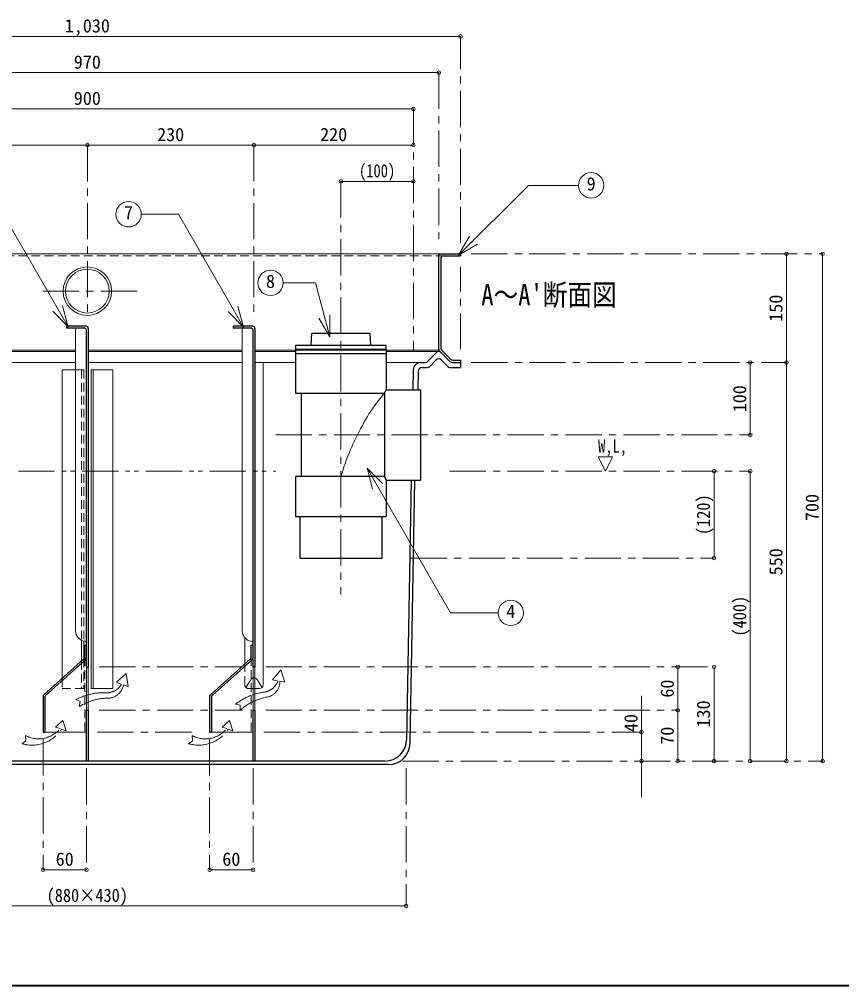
# Model space of a CAD drawing. Units: millimetres at full size, sheet at 1:10. Extents: x -2106 to 1944, y -1394 to 1416.
# Drawn here: x -1240 to -104, y -1394 to -60 of the extents above; entities that cross this region are included whole.
import ezdxf
from ezdxf.enums import TextEntityAlignment as Align

# ---------------------------------------------------------------- set-up
doc = ezdxf.new("R2010")
doc.units = ezdxf.units.MM
doc.header["$LTSCALE"] = 10
doc.header["$PDMODE"] = 32
doc.header["$PDSIZE"] = 5
for name, pattern in [('CHAIN1', [8, 5, -1, 1, -1]), ('DASHED1', [1.8, 1.2, -0.6]), ('DOUBLE_CHAIN1', [8.8, 5, -1, 0.6, -0.6, 0.6, -1])]:
    doc.linetypes.add(name, pattern=pattern)
doc.layers.add('0-0_ﾚｲﾔ1', color=4, linetype='Continuous', lineweight=9)
doc.styles.add('ＭＳ ゴシック', font='')
doc.styles.get('ＭＳ ゴシック').set_extended_font_data('MS Gothic')

msp = doc.modelspace()

# ---------------------------------------------------------------- linework, layer by layer
at = {"layer": '0-0_ﾚｲﾔ1'}
for p, q in [((-1660.72, -83.73), (-630.72, -83.73)), ((-660.72, -133.73), (-1630.72, -133.73)), ((-1595.72, -183.73), (-695.72, -183.73)), ((-1145.72, -233.73), (-1375.72, -233.73)), ((-915.72, -233.73), (-1145.72, -233.73)), ((-695.72, -233.73), (-915.72, -233.73)), ((-795.72, -283.73), (-695.72, -283.73)), ((-1632.22, -383.73), (-659.22, -383.73)), ((-180.72, -383.73), (-180.72, -533.73)), ((-130.72, -383.73), (-130.72, -1083.73)), ((-1374.47, -516.49), (-1161.97, -516.49)), ((-1374.47, -518.73), (-1161.97, -518.73)), ((-1144.47, -516.49), (-931.97, -516.49)), ((-1144.47, -518.73), (-931.97, -518.73)), ((-914.47, -516.49), (-858.22, -516.49)), ((-914.47, -518.73), (-858.22, -518.73)), ((-733.22, -516.49), (-660.5, -516.49)), ((-733.22, -518.73), (-660.72, -518.73)), ((-1374.47, -533.73), (-1161.97, -533.73)), ((-1161.97, -543.73), (-1180.72, -543.73)), ((-1180.72, -543.73), (-1180.72, -969.62)), ((-1144.47, -533.73), (-931.97, -533.73)), ((-1137.72, -543.73), (-1110.72, -543.73)), ((-1110.72, -543.73), (-1110.72, -983.73)), ((-914.47, -533.73), (-858.22, -533.73)), ((-903.13, -978.73), (-903.13, -533.73)), ((-733.22, -533.73), (-685.9, -533.73)), ((-230.72, -633.73), (-230.72, -533.73)), ((-180.72, -1083.73), (-180.72, -533.73)), ((-280.72, -803.73), (-280.72, -683.73)), ((-230.72, -1083.73), (-230.72, -683.73)), ((-928.31, -949.61), (-928.31, -913.55)), ((-330.72, -1013.73), (-330.72, -953.73)), ((-280.72, -953.73), (-280.72, -1083.73)), ((-904.6, -982.26), (-911.46, -971.11)), ((-1137.72, -983.73), (-1110.72, -983.73)), ((-908.13, -983.73), (-914.47, -983.73)), ((-380.72, -1133.73), (-380.72, -993.73)), ((-330.72, -1083.73), (-330.72, -1013.73)), ((-1146.97, -1233.73), (-1206.97, -1233.73)), ((-916.97, -1233.73), (-976.97, -1233.73)), ((-1585.72, -1283.73), (-705.72, -1283.73))]:
    msp.add_line(p, q, dxfattribs=at)
at = {"layer": '0-0_ﾚｲﾔ1', "linetype": 'CHAIN1'}
for p, q in [((-630.72, -368.73), (-630.72, -83.73)), ((-660.72, -133.73), (-660.72, -370.23)), ((-695.72, -183.73), (-695.72, -518.73)), ((-1145.72, -233.73), (-1145.72, -473.73)), ((-915.72, -233.73), (-915.72, -473.73)), ((-795.72, -283.73), (-795.72, -853.73)), ((-615.72, -383.73), (-130.72, -383.73)), ((-630.72, -515.73), (-630.72, -401.73)), ((-1077.22, -435.23), (-1214.22, -435.23)), ((-615.72, -533.73), (-180.72, -533.73)), ((-885.72, -633.73), (-230.72, -633.73)), ((-645.72, -683.73), (-230.72, -683.73)), ((-699.22, -803.73), (-280.72, -803.73)), ((-1129.47, -953.73), (-931.97, -953.73)), ((-899.47, -953.73), (-280.72, -953.73)), ((-1129.47, -1013.73), (-931.97, -1013.73)), ((-899.47, -1013.73), (-330.72, -1013.73)), ((-1131.97, -1043.73), (-991.97, -1043.73)), ((-901.97, -1043.73), (-380.72, -1043.73)), ((-1206.97, -1053.73), (-1206.97, -1233.73)), ((-976.97, -1053.73), (-976.97, -1233.73)), ((-710.72, -1083.73), (-130.72, -1083.73)), ((-1146.97, -1093.73), (-1146.97, -1233.73)), ((-916.97, -1093.73), (-916.97, -1233.73)), ((-705.72, -1093.73), (-705.72, -1283.73))]:
    msp.add_line(p, q, dxfattribs=at)
at = {"layer": '0-0_ﾚｲﾔ1', "color": 7, "lineweight": 18}
for p, q in [((-1071.35, -329.13), (-1019.92, -329.13)), ((-930.09, -484.73), (-1019.92, -329.13)), ((-1172.3, -484.3), (-1256, -339.32)), ((-633.27, -385.49), (-618.27, -359.51)), ((-633.27, -385.49), (-607.29, -370.49)), ((-875.41, -423.84), (-830.96, -423.84)), ((-810.99, -498.36), (-830.96, -423.84)), ((-1172.3, -484.3), (-1193.51, -463.09)), ((-1172.3, -484.3), (-1180.06, -455.32)), ((-930.09, -484.73), (-951.3, -463.52)), ((-930.09, -484.73), (-937.86, -455.75)), ((-810.99, -498.36), (-825.99, -472.38)), ((-810.99, -498.36), (-810.99, -468.36)), ((-1161.97, -486.23), (-1161.97, -903.73)), ((-931.97, -486.23), (-931.97, -903.73)), ((-1140.72, -543.73), (-1137.72, -543.73)), ((-1140.72, -543.73), (-1140.72, -983.73)), ((-1137.72, -543.73), (-1137.72, -983.73)), ((-440.72, -663.73), (-420.72, -663.73)), ((-430.72, -683.73), (-440.72, -663.73)), ((-430.72, -683.73), (-420.72, -663.73)), ((-759.69, -679.42), (-738.48, -700.63)), ((-759.69, -679.42), (-751.92, -708.4)), ((-1153.72, -945.51), (-1153.72, -917.12)), ((-1150.72, -942.83), (-1150.72, -918.25)), ((-1146.97, -1013.73), (-1146.97, -953.73)), ((-1144.47, -953.73), (-1144.47, -1013.73)), ((-916.97, -1013.73), (-916.97, -953.73)), ((-914.47, -953.73), (-914.47, -1013.73)), ((-1140.72, -983.73), (-1137.72, -983.73)), ((-1204.47, -1043.73), (-1146.97, -1043.73)), ((-974.47, -1043.73), (-916.97, -1043.73))]:
    msp.add_line(p, q, dxfattribs=at)
at = {"layer": '0-0_ﾚｲﾔ1', "linetype": 'DASHED1'}
for p, q in [((-1636.72, -386.73), (-654.72, -386.73)), ((-1150.72, -543.73), (-1161.97, -543.73)), ((-1153.72, -543.73), (-1153.72, -917.12)), ((-1150.72, -543.73), (-1150.72, -918.25)), ((-1153.72, -945.51), (-1153.72, -983.73)), ((-1150.72, -942.83), (-1150.72, -983.73)), ((-1149.47, -940.38), (-1149.47, -1043.73)), ((-919.47, -940.38), (-919.47, -1043.73)), ((-928.31, -978.73), (-928.31, -949.61)), ((-1180.72, -969.62), (-1180.72, -983.73)), ((-926.84, -982.26), (-919.98, -971.11)), ((-1180.72, -983.73), (-1150.72, -983.73)), ((-923.31, -983.73), (-914.47, -983.73))]:
    msp.add_line(p, q, dxfattribs=at)
at = {"layer": '0-0_ﾚｲﾔ1', "color": 5, "lineweight": 25}
for p, q in [((-660.72, -515.36), (-660.72, -385.23)), ((-659.22, -383.73), (-630.72, -383.73)), ((-654.72, -386.73), (-630.72, -386.73)), ((-630.72, -383.73), (-630.72, -386.73)), ((-657.72, -389.73), (-657.72, -512.91)), ((-1174.47, -483.73), (-1174.47, -486.23)), ((-1147.47, -483.73), (-1174.47, -483.73)), ((-1149.97, -486.23), (-1174.47, -486.23)), ((-1146.97, -953.73), (-1146.97, -489.23)), ((-1144.47, -486.73), (-1144.47, -953.73)), ((-944.47, -483.73), (-944.47, -486.23)), ((-917.47, -483.73), (-944.47, -483.73)), ((-919.97, -486.23), (-944.47, -486.23)), ((-916.97, -953.73), (-916.97, -489.23)), ((-914.47, -486.73), (-914.47, -953.73)), ((-836.72, -509.73), (-835.72, -493.73)), ((-755.72, -493.73), (-835.72, -493.73)), ((-755.72, -493.73), (-754.72, -509.73)), ((-858.22, -509.73), (-858.22, -515.23)), ((-858.22, -509.73), (-733.22, -509.73)), ((-858.22, -515.23), (-733.22, -515.23)), ((-858.22, -516.23), (-858.22, -576.23)), ((-733.22, -515.23), (-733.22, -509.73)), ((-659.86, -517.45), (-645.4, -532.23)), ((-644.44, -528.92), (-656.01, -517.11)), ((-858.22, -521.23), (-733.22, -521.23)), ((-676.04, -532.23), (-664.29, -520.23)), ((-673.1, -539.23), (-664.29, -530.24)), ((-648.35, -539.23), (-657.15, -530.24)), ((-695.9, -543.55), (-696.4, -571.23)), ((-688.94, -545.64), (-689.4, -571.23)), ((-685.9, -533.73), (-679.61, -533.73)), ((-683.94, -540.73), (-676.67, -540.73)), ((-644.77, -540.73), (-630.72, -540.73)), ((-641.83, -533.73), (-630.72, -533.73)), ((-735.72, -576.23), (-733.22, -571.23)), ((-733.22, -571.23), (-685.72, -571.23)), ((-685.72, -571.23), (-685.72, -696.23)), ((-850.72, -576.23), (-850.72, -691.23)), ((-858.22, -691.23), (-858.22, -746.23)), ((-735.72, -691.23), (-858.22, -691.23)), ((-735.72, -691.23), (-733.22, -696.23)), ((-733.22, -696.23), (-733.22, -746.23)), ((-733.22, -696.23), (-685.72, -696.23)), ((-698.67, -696.23), (-705.18, -1054.27)), ((-700.27, -1059.27), (-693.67, -696.23)), ((-858.22, -746.23), (-733.22, -746.23)), ((-739.22, -746.23), (-739.22, -803.73)), ((-1149.47, -923.73), (-1146.97, -923.73)), ((-1149.47, -940.38), (-1149.47, -923.73)), ((-919.47, -923.73), (-916.97, -923.73)), ((-919.47, -940.38), (-919.47, -923.73)), ((-1205.97, -992.16), (-1150.47, -942.61)), ((-1203.47, -993.28), (-1147.97, -943.73)), ((-975.97, -992.16), (-920.47, -942.61)), ((-973.47, -993.28), (-917.97, -943.73)), ((-1146.97, -953.73), (-1144.47, -953.73)), ((-916.97, -953.73), (-914.47, -953.73)), ((-1206.97, -994.4), (-1206.97, -1043.73)), ((-1204.47, -995.52), (-1204.47, -1043.73)), ((-976.97, -994.4), (-976.97, -1043.73)), ((-974.47, -995.52), (-974.47, -1043.73)), ((-1146.97, -1013.73), (-1144.47, -1013.73)), ((-1146.97, -1083.73), (-1146.97, -1013.73)), ((-1144.47, -1013.73), (-1144.47, -1083.73)), ((-916.97, -1013.73), (-914.47, -1013.73)), ((-916.97, -1083.73), (-916.97, -1013.73)), ((-914.47, -1013.73), (-914.47, -1083.73)), ((-1206.97, -1043.73), (-1204.47, -1043.73)), ((-976.97, -1043.73), (-974.47, -1043.73)), ((-730.27, -1088.73), (-1561.17, -1088.73)), ((-735.18, -1083.73), (-1556.26, -1083.73))]:
    msp.add_line(p, q, dxfattribs=at)
at = {"layer": '0-0_ﾚｲﾔ1', "linetype": 'DOUBLE_CHAIN1'}
for p, q in [((-1592.99, -683.73), (-885.72, -683.73)), ((-890.26, -971.81), (-878.79, -957.69)), ((-1105.72, -974.97), (-1091.97, -963.06)), ((-882.77, -973.47), (-890.26, -971.81)), ((-1098.63, -977.91), (-1105.72, -974.97)), ((-1161.55, -999.01), (-1155.82, -1001.67)), ((-1156.99, -1008.47), (-1155.82, -1001.67)), ((-941.08, -1005.18), (-934.97, -1006.8)), ((-934.94, -1013.7), (-934.97, -1006.8)), ((-1189.55, -1037.16), (-1179.4, -1027.89)), ((-1183.29, -1038.96), (-1189.55, -1037.16)), ((-959.55, -1037.16), (-949.4, -1027.89)), ((-953.29, -1038.96), (-959.55, -1037.16)), ((-1231.02, -1048.51), (-1230.58, -1055.91)), ((-1001.02, -1048.51), (-1000.58, -1055.91)), ((-1235.96, -1059.76), (-1230.58, -1055.91)), ((-1005.96, -1059.76), (-1000.58, -1055.91))]:
    msp.add_line(p, q, dxfattribs=at)
at = {"layer": '0-0_ﾚｲﾔ1', "color": 1, "lineweight": 40}
msp.add_line((1944.28, -1393.73), (-2105.72, -1393.73), dxfattribs=at)
at = {"layer": '0-0_ﾚｲﾔ1', "color": 7, "lineweight": 18}
for points in [[(-633.27, -385.49), (-537.01, -289.23), (-467.79, -289.23)], [(-759.69, -679.42), (-644.31, -879.27), (-578.75, -879.27)]]:
    msp.add_lwpolyline(points, dxfattribs=at)
at = {"layer": '0-0_ﾚｲﾔ1', "color": 5, "lineweight": 25}
for points in [[(-858.22, -516.23), (-733.22, -516.23), (-733.22, -571.23)], [(-640.15, -530.73), (-630.72, -530.73), (-630.72, -540.73)], [(-858.22, -576.23), (-735.72, -576.23), (-735.72, -691.23)], [(-852.22, -746.23), (-852.22, -803.73), (-739.22, -803.73)]]:
    msp.add_lwpolyline(points, dxfattribs=at)
at = {"layer": '0-0_ﾚｲﾔ1'}
msp.add_lwpolyline([(-735.72, -576.23), (-737.2, -578.01), (-739.74, -581.1), (-742.26, -584.2), (-744.74, -587.32), (-747.18, -590.47), (-749.56, -593.67), (-750.91, -595.55), (-752.33, -597.58), (-754.7, -601.12), (-756.99, -604.72), (-759.22, -608.37), (-761.38, -612.05), (-763.5, -615.76), (-764.7, -617.92), (-766.15, -620.56), (-768.61, -625.13), (-771.01, -629.73), (-773.35, -634.35), (-775.63, -639.01), (-777.85, -643.69), (-779.11, -646.42), (-780.36, -649.2), (-782.46, -654.01), (-784.49, -658.86), (-786.44, -663.73), (-788.3, -668.64), (-790.07, -673.58), (-791.06, -676.46), (-791.52, -677.84), (-792.3, -680.23), (-793.07, -682.63), (-793.82, -685.03), (-794.56, -687.43), (-795.29, -689.83), (-795.72, -691.23)], dxfattribs=at)
at = {"layer": '0-0_ﾚｲﾔ1', "linetype": 'DOUBLE_CHAIN1'}
for points in [[(-880.04, -973.47), (-873.2, -974.75), (-878.79, -957.69)], [(-1095.94, -978.38), (-1089.43, -980.83), (-1091.97, -963.06)], [(-1181.41, -1039.82), (-1174.84, -1042.16), (-1179.4, -1027.89)], [(-951.41, -1039.82), (-944.84, -1042.16), (-949.4, -1027.89)]]:
    msp.add_lwpolyline(points, dxfattribs=at)
at = {"layer": '0-0_ﾚｲﾔ1', "color": 7, "lineweight": 18}
for centre in [(-450.29, -289.23), (-1088.85, -329.13), (-892.91, -423.84), (-561.25, -879.27)]:
    msp.add_circle(centre, 17.5, dxfattribs=at)
at = {"layer": '0-0_ﾚｲﾔ1'}
for radius in [33.5, 30.18]:
    msp.add_circle((-1145.72, -435.23), radius, dxfattribs=at)
at = {"layer": '0-0_ﾚｲﾔ1', "color": 5, "lineweight": 25}
for centre, radius, start, end in [((-659.22, -385.23), 1.5, 90, 180), ((-654.72, -389.73), 3, 90, 180), ((-1149.97, -489.23), 3, 0, 90), ((-1147.47, -486.73), 3, 0, 90), ((-919.97, -489.23), 3, 0, 90), ((-917.47, -486.73), 3, 0, 90), ((-660.72, -523.73), 5, 44.3947, 135.6053), ((-657.72, -515.36), 3, 180, 224.3947), ((-651.72, -512.91), 6, 180, 224.3947), ((-679.61, -528.73), 5, 270, 315.6053), ((-660.72, -533.73), 5, 44.3947, 135.6053), ((-641.83, -528.73), 5, 224.3947, 270), ((-640.15, -524.73), 6, 224.3947, 270), ((-685.9, -543.73), 10, 90, 178.95837), ((-683.94, -545.73), 5, 90, 178.95837), ((-676.67, -535.73), 5, 270, 315.6053), ((-644.77, -535.73), 5, 224.3947, 270), ((-1152.47, -940.38), 3, 311.7603, 0), ((-1149.97, -941.49), 3, 311.7603, 0), ((-922.47, -940.38), 3, 311.7603, 0), ((-919.97, -941.49), 3, 311.7603, 0), ((-1203.97, -994.4), 3, 131.7603, 180), ((-1201.47, -995.52), 3, 131.7603, 180), ((-973.97, -994.4), 3, 131.7603, 180), ((-971.47, -995.52), 3, 131.7603, 180), ((-735.18, -1053.73), 30, 270, 358.95837), ((-730.27, -1058.73), 30, 270, 358.95837)]:
    msp.add_arc(centre, radius, start, end, dxfattribs=at)
at = {"layer": '0-0_ﾚｲﾔ1', "color": 7, "lineweight": 18}
for centre, radius, start, end in [((-1146.97, -903.73), 15, 180, 260.40593), ((-916.97, -903.73), 15, 180, 260.40593), ((-1149.97, -921.48), 3, 0, 80.40593), ((-919.97, -921.48), 3, 0, 80.40593)]:
    msp.add_arc(centre, radius, start, end, dxfattribs=at)
at = {"layer": '0-0_ﾚｲﾔ1', "linetype": 'DASHED1'}
for centre, start, end in [((-915.72, -973.73), 75.52249, 148.38993), ((-923.31, -978.73), 180, 270)]:
    msp.add_arc(centre, 5, start, end, dxfattribs=at)
at = {"layer": '0-0_ﾚｲﾔ1'}
for centre, start, end in [((-915.72, -973.73), 31.61007, 75.52249), ((-908.13, -978.73), 270, 0)]:
    msp.add_arc(centre, 5, start, end, dxfattribs=at)
at = {"layer": '0-0_ﾚｲﾔ1', "linetype": 'DOUBLE_CHAIN1'}
for centre, radius, start, end in [((-905.35, -964.78), 24.2, 283.14613, 338.95284), ((-901.95, -974.03), 21.91, 284.20956, 1.46733), ((-1119.36, -965.43), 24.2, 273.14613, 328.95284), ((-1117.61, -975.13), 21.91, 274.20956, 351.46733), ((-1123.25, -1070.7), 81.28, 86.31627, 118.11619), ((-1116.82, -1072.93), 75.95, 89.38505, 121.93483), ((-890.91, -1069.12), 81.28, 96.31627, 128.11619), ((-884.18, -1070.2), 75.95, 99.38505, 131.93483), ((-1222.11, -1013.08), 48.7, 253.46971, 326.69764), ((-1212.9, -1014.98), 38.11, 241.61478, 321.00508), ((-992.11, -1013.08), 48.7, 253.46971, 326.69764), ((-982.9, -1014.98), 38.11, 241.61478, 321.00508)]:
    msp.add_arc(centre, radius, start, end, dxfattribs=at)
at = {"layer": '0-0_ﾚｲﾔ1', "color": 1}
for p in [(-630.72, -83.73), (-660.72, -133.73), (-695.72, -183.73), (-1145.72, -233.73), (-915.72, -233.73), (-695.72, -233.73), (-795.72, -283.73), (-695.72, -283.73), (-180.72, -383.73), (-130.72, -383.73), (-230.72, -533.73), (-180.72, -533.73), (-230.72, -633.73), (-280.72, -683.73), (-230.72, -683.73), (-280.72, -803.73), (-330.72, -953.73), (-280.72, -953.73), (-330.72, -1013.73), (-380.72, -1043.73), (-380.72, -1083.73), (-330.72, -1083.73), (-280.72, -1083.73), (-230.72, -1083.73), (-180.72, -1083.73), (-130.72, -1083.73), (-1206.97, -1233.73), (-1146.97, -1233.73), (-976.97, -1233.73), (-916.97, -1233.73), (-705.72, -1283.73)]:
    msp.add_point(p, dxfattribs=at)

# ---------------------------------------------------------------- texts
at = {"layer": '0-0_ﾚｲﾔ1', "color": 7, "style": 'ＭＳ ゴシック'}
for s, p in [('1,030', (-1176.97, -83.73)), ('970', (-1164.47, -133.73)), ('900', (-1164.47, -183.73)), ('230', (-1049.47, -233.73)), ('220', (-824.47, -233.73)), ('9', (-456.54, -301.73)), ('7', (-1095.1, -341.63)), ('8', (-899.16, -436.34)), ('4', (-567.5, -891.77)), ('60', (-1189.47, -1233.73)), ('60', (-959.47, -1233.73))]:
    msp.add_text(s, height=18.33, dxfattribs=at).set_placement(p, align=Align.BOTTOM_LEFT)
for s, height, width, p in [('(100)', 18.33, 0.8, (-770.72, -283.73)), ("A～A'断面図", 29.33, 0.85, (-601.97, -463.73)), ('W,L,', 18.33, 0.8, (-440.72, -663.73)), ('(880×430)', 18.33, 0.9, (-1201.97, -1283.73))]:
    msp.add_text(s, height=height, dxfattribs=dict(at, width=width)).set_placement(p, align=Align.BOTTOM_LEFT)
for s, p in [('150', (-180.72, -477.48)), ('100', (-230.72, -602.48)), ('700', (-130.72, -752.48)), ('550', (-180.72, -827.48)), ('60', (-330.72, -996.23)), ('130', (-280.72, -1037.48)), ('40', (-380.72, -1043.73)), ('70', (-330.72, -1061.23))]:
    msp.add_text(s, height=18.33, rotation=90, dxfattribs=at).set_placement(p, align=Align.BOTTOM_LEFT)
at = {"layer": '0-0_ﾚｲﾔ1', "color": 7, "style": 'ＭＳ ゴシック', "width": 0.9}
for s, p in [('(120)', (-280.72, -771.85)), ('(400)', (-230.72, -911.85))]:
    msp.add_text(s, height=18.33, rotation=90, dxfattribs=at).set_placement(p, align=Align.BOTTOM_LEFT)

doc.saveas('drawing.dxf')
